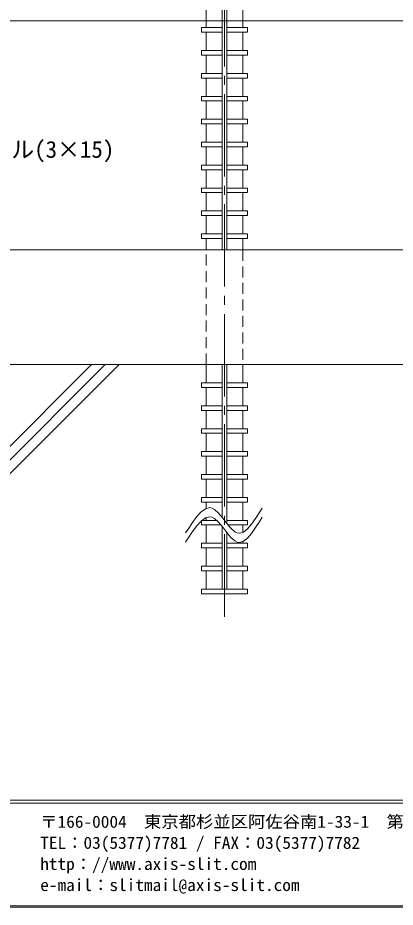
# Model space of a CAD drawing. Units: millimetres at full size, sheet at 1:2; details may follow other scales. Extents: x -874 to 280, y -194 to 194.
# Drawn here: x -45.1 to 37.2, y -194.2 to -0.2 of the extents above; entities that cross this region are included whole.
import ezdxf
from ezdxf.enums import TextEntityAlignment as Align

# ---------------------------------------------------------------- set-up
doc = ezdxf.new("R2010")
doc.units = ezdxf.units.MM
doc.header["$LTSCALE"] = 2
doc.linetypes.add('CHAIN2', pattern=[12, 9, -1, 1, -1])
doc.linetypes.add('DASHED1', pattern=[1.8, 1.2, -0.6])
doc.layers.add('0-0_', color=7, linetype='Continuous', lineweight=9)
doc.layers.add('1-0_', color=5, linetype='Continuous', lineweight=9)
doc.styles.add('ＭＳ ゴシック', font='')
doc.styles.get('ＭＳ ゴシック').set_extended_font_data('MS Gothic')

msp = doc.modelspace()

# ---------------------------------------------------------------- linework, layer by layer
at = {"layer": '0-0_'}
for p, q in [((280, -170.8), (-280, -170.8)), ((280, -171.5), (-280, -171.5)), ((-280.28, -194.18), (280.28, -194.18))]:
    msp.add_line(p, q, dxfattribs=at)
msp.add_lwpolyline([(280, 193.9), (280, -193.9), (-280, -193.9)], dxfattribs=at)
at = {"layer": '1-0_', "color": 6, "linetype": 'CHAIN2'}
msp.add_line((0, -130.8), (0, 122.7), dxfattribs=at)
at = {"layer": '1-0_', "color": 4}
for p, q in [((-0.5, 42.345), (-0.5, -50.8)), ((0.5, 41.035), (0.5, -50.8)), ((-4, 1.7), (-4, -2.3)), ((4, 1.7), (4, -2.3)), ((-4, -3.3), (-4, -7.3)), ((4, -3.3), (4, -7.3)), ((-4, -8.3), (-4, -12.3)), ((4, -8.3), (4, -12.3)), ((-4, -13.3), (-4, -17.3)), ((4, -13.3), (4, -17.3)), ((-4, -18.3), (-4, -22.3)), ((4, -18.3), (4, -22.3)), ((-4, -23.3), (-4, -27.3)), ((4, -23.3), (4, -27.3)), ((-4, -28.3), (-4, -32.3)), ((4, -28.3), (4, -32.3)), ((-4, -33.3), (-4, -37.3)), ((4, -33.3), (4, -37.3)), ((-4, -38.3), (-4, -42.3)), ((4, -38.3), (4, -42.3)), ((-4, -43.3), (-4, -47.3)), ((4, -43.3), (4, -47.3)), ((-4, -48.3), (-4, -50.8)), ((4, -48.3), (4, -50.8)), ((-90, -50.8), (110, -50.8)), ((-4, -79.8), (-4, -75.8)), ((-0.5, -109.15), (-0.5, -75.8)), ((0.5, -110.44), (0.5, -75.8)), ((4, -79.8), (4, -75.8)), ((-4, -84.8), (-4, -80.8)), ((4, -84.8), (4, -80.8)), ((-4, -89.8), (-4, -85.8)), ((4, -89.8), (4, -85.8)), ((-4, -94.8), (-4, -90.8)), ((4, -94.8), (4, -90.8)), ((-4, -99.8), (-4, -95.8)), ((4, -99.8), (4, -95.8)), ((-4, -104.8), (-4, -100.8)), ((4, -104.8), (4, -100.8)), ((-4, -107.212), (-4, -105.8)), ((4, -109.8), (4, -105.8)), ((-4, -109.8), (-4, -109.212)), ((-4, -114.8), (-4, -110.8)), ((-0.5, -124.8), (-0.5, -111.15)), ((0.5, -124.8), (0.5, -112.44)), ((4, -112.388), (4, -110.8)), ((4, -114.8), (4, -114.388)), ((-4, -119.8), (-4, -115.8)), ((4, -119.8), (4, -115.8)), ((-4, -124.8), (-4, -120.8)), ((4, -124.8), (4, -120.8))]:
    msp.add_line(p, q, dxfattribs=at)
at = {"layer": '1-0_', "color": 7}
for p, q in [((110, -0.8), (-90, -0.8)), ((-90, -75.8), (147, -75.8))]:
    msp.add_line(p, q, dxfattribs=at)
at = {"layer": '1-0_'}
for p, q in [((-0.5, -3.3), (-5, -3.3)), ((0.5, -2.3), (5, -2.3)), ((5, -3.3), (0.5, -3.3)), ((5, -2.3), (5, -3.3)), ((0.5, -7.3), (5, -7.3)), ((5, -7.3), (5, -8.3)), ((-0.5, -8.3), (-5, -8.3)), ((5, -8.3), (0.5, -8.3)), ((-0.5, -13.3), (-5, -13.3)), ((0.5, -12.3), (5, -12.3)), ((5, -13.3), (0.5, -13.3)), ((5, -12.3), (5, -13.3)), ((0.5, -17.3), (5, -17.3)), ((5, -17.3), (5, -18.3)), ((-0.5, -18.3), (-5, -18.3)), ((5, -18.3), (0.5, -18.3)), ((0.5, -22.3), (5, -22.3)), ((5, -22.3), (5, -23.3)), ((-0.5, -23.3), (-5, -23.3)), ((5, -23.3), (0.5, -23.3)), ((-0.5, -28.3), (-5, -28.3)), ((0.5, -27.3), (5, -27.3)), ((5, -28.3), (0.5, -28.3)), ((5, -27.3), (5, -28.3)), ((0.5, -32.3), (5, -32.3)), ((5, -32.3), (5, -33.3)), ((-0.5, -33.3), (-5, -33.3)), ((5, -33.3), (0.5, -33.3)), ((-0.5, -38.3), (-5, -38.3)), ((0.5, -37.3), (5, -37.3)), ((5, -38.3), (0.5, -38.3)), ((5, -37.3), (5, -38.3)), ((0.5, -42.3), (5, -42.3)), ((5, -42.3), (5, -43.3)), ((-0.5, -43.3), (-5, -43.3)), ((5, -43.3), (0.5, -43.3)), ((-0.5, -48.3), (-5, -48.3)), ((0.5, -47.3), (5, -47.3)), ((5, -48.3), (0.5, -48.3)), ((5, -47.3), (5, -48.3)), ((-75, -127.8), (-23, -75.8)), ((-75, -124.8), (-26, -75.8)), ((-75, -121.8), (-29, -75.8)), ((-0.5, -79.8), (-5, -79.8)), ((5, -79.8), (0.5, -79.8)), ((0.5, -80.8), (5, -80.8)), ((5, -80.8), (5, -79.8)), ((-0.5, -84.8), (-5, -84.8)), ((5, -84.8), (0.5, -84.8)), ((5, -85.8), (5, -84.8)), ((0.5, -85.8), (5, -85.8)), ((-0.5, -89.8), (-5, -89.8)), ((5, -89.8), (0.5, -89.8)), ((0.5, -90.8), (5, -90.8)), ((5, -90.8), (5, -89.8)), ((-0.5, -94.8), (-5, -94.8)), ((5, -94.8), (0.5, -94.8)), ((5, -95.8), (5, -94.8)), ((0.5, -95.8), (5, -95.8)), ((-0.5, -99.8), (-5, -99.8)), ((5, -99.8), (0.5, -99.8)), ((0.5, -100.8), (5, -100.8)), ((5, -100.8), (5, -99.8)), ((-0.5, -104.8), (-5, -104.8)), ((5, -104.8), (0.5, -104.8)), ((0.5, -105.8), (5, -105.8)), ((5, -105.8), (5, -104.8)), ((-5, -109.8), (-5, -110.8)), ((-1.715, -109.8), (-5, -109.8)), ((5, -109.8), (0.5, -109.8)), ((5, -110.8), (5, -109.8)), ((-5, -110.8), (-0.786, -110.8)), ((0.781, -110.8), (5, -110.8)), ((-0.5, -114.8), (-5, -114.8)), ((5, -114.8), (0.5, -114.8)), ((0.5, -115.8), (5, -115.8)), ((5, -115.8), (5, -114.8)), ((-0.5, -119.8), (-5, -119.8)), ((5, -119.8), (0.5, -119.8)), ((5, -120.8), (5, -119.8)), ((0.5, -120.8), (5, -120.8)), ((5, -124.8), (-5, -124.8)), ((5, -125.8), (5, -124.8))]:
    msp.add_line(p, q, dxfattribs=at)
at = {"layer": '1-0_', "color": 4, "linetype": 'DASHED1'}
for p, q in [((-4, -75.8), (-4, -50.8)), ((4, -50.8), (4, -75.8))]:
    msp.add_line(p, q, dxfattribs=at)
at = {"layer": '1-0_'}
for points in [[(-5, -3.3), (-5, -2.3), (-0.5, -2.3)], [(-5, -8.3), (-5, -7.3), (-0.5, -7.3)], [(-5, -13.3), (-5, -12.3), (-0.5, -12.3)], [(-5, -18.3), (-5, -17.3), (-0.5, -17.3)], [(-5, -23.3), (-5, -22.3), (-0.5, -22.3)], [(-5, -28.3), (-5, -27.3), (-0.5, -27.3)], [(-5, -33.3), (-5, -32.3), (-0.5, -32.3)], [(-5, -38.3), (-5, -37.3), (-0.5, -37.3)], [(-5, -43.3), (-5, -42.3), (-0.5, -42.3)], [(-5, -48.3), (-5, -47.3), (-0.5, -47.3)], [(-5, -79.8), (-5, -80.8), (-0.5, -80.8)], [(-5, -84.8), (-5, -85.8), (-0.5, -85.8)], [(-5, -89.8), (-5, -90.8), (-0.5, -90.8)], [(-5, -94.8), (-5, -95.8), (-0.5, -95.8)], [(-5, -99.8), (-5, -100.8), (-0.5, -100.8)], [(-5, -104.8), (-5, -105.8), (-0.5, -105.8)], [(-5, -114.8), (-5, -115.8), (-0.5, -115.8)], [(-5, -119.8), (-5, -120.8), (-0.5, -120.8)], [(-5, -124.8), (-5, -125.8), (5, -125.8)]]:
    msp.add_lwpolyline(points, dxfattribs=at)
at = {"layer": '1-0_', "color": 3}
for points in [[(-8.5, -112.544), (-7.948, -111.682), (-6.997, -110.249), (-6.047, -108.969), (-5.101, -107.939), (-4.16, -107.253), (-3.225, -107.01), (-2.685, -107.11), (-2.167, -107.387), (-1.279, -108.199), (-0.395, -109.278), (0.485, -110.44), (1.362, -111.505), (2.24, -112.289), (2.749, -112.544), (3.259, -112.617), (4.139, -112.345), (5.02, -111.651), (5.903, -110.627), (6.786, -109.365), (7.67, -107.957), (8.183, -107.11)], [(-8.5, -114.544), (-7.948, -113.682), (-6.997, -112.249), (-6.047, -110.969), (-5.101, -109.939), (-4.16, -109.253), (-3.225, -109.01), (-2.685, -109.11), (-2.167, -109.387), (-1.279, -110.199), (-0.395, -111.278), (0.485, -112.44), (1.362, -113.505), (2.24, -114.289), (2.749, -114.544), (3.259, -114.617), (4.139, -114.345), (5.02, -113.651), (5.903, -112.627), (6.786, -111.365), (7.67, -109.957), (8.183, -109.11)]]:
    msp.add_lwpolyline(points, dxfattribs=at)

# ---------------------------------------------------------------- texts
at = {"layer": '0-0_', "style": 'ＭＳ ゴシック', "width": 1.05}
for s, p in [('〒166-0004\u3000東京都杉並区阿佐谷南1-33-1\u3000第二東都ビル2F', (-40.192, -177.64)), ('TEL：03(5377)7781 / FAX：03(5377)7782', (-40.192, -182.24)), ('http：//www.axis-slit.com', (-40.192, -186.84)), ('e-mail：slitmail@axis-slit.com', (-40.192, -191.44))]:
    msp.add_text(s, height=2.639, dxfattribs=at).set_placement(p, align=Align.BOTTOM_LEFT)
at = {"layer": '1-0_', "color": 7, "style": 'ＭＳ ゴシック'}
msp.add_text('再生ブチル(3×15)', height=3.666, dxfattribs=at).set_placement((-66.5, -31.8), align=Align.BOTTOM_LEFT)

doc.saveas('drawing.dxf')
